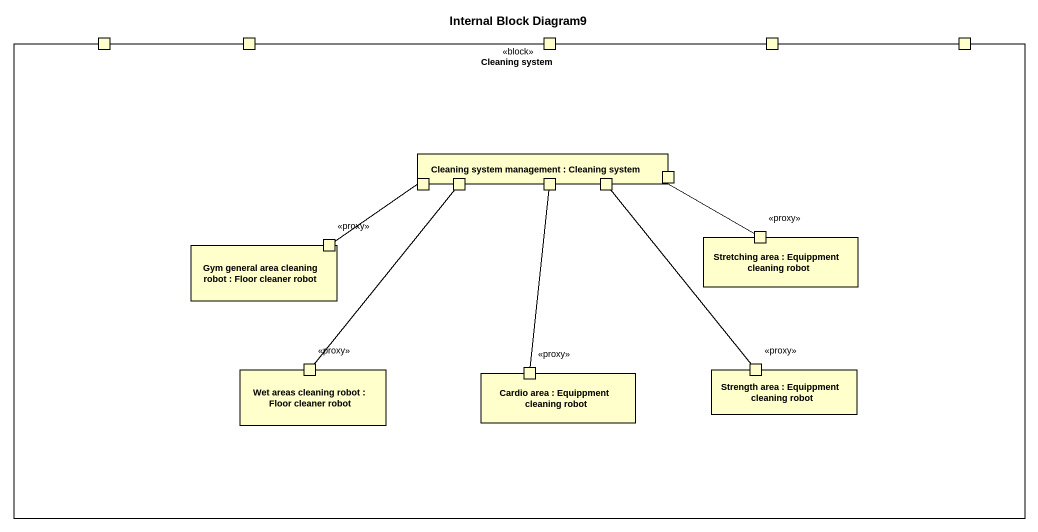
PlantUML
@startuml
title Internal Block Diagram9
rectangle "Cleaning system" as Cleaning_system <<block>> {
  port " " as port1 #FFFFCC
  port " " as port2 #FFFFCC
  port " " as port3 #FFFFCC
  port " " as port4 #FFFFCC
  port " " as port5 #FFFFCC
  rectangle "Cleaning system management : Cleaning system" as Cleaning_system_management #FFFFCC {
    port " " as port6 #FFFFCC
    port " " as port7 #FFFFCC
    port " " as port8 #FFFFCC
    port " " as port9 #FFFFCC
    port " " as port10 #FFFFCC
  }
  rectangle "Gym general area cleaning robot : Floor cleaner robot" as Gym_general_area_cleaning #FFFFCC {
    port "<<proxy>>" as proxy #FFFFCC
  }
  rectangle "Stretching area : Equippment cleaning robot" as Stretching_area #FFFFCC {
    port "<<proxy>>" as proxy_2 #FFFFCC
  }
  rectangle "Wet areas cleaning robot : Floor cleaner robot" as Wet_areas_cleaning_robot #FFFFCC {
    port "<<proxy>>" as proxy_3 #FFFFCC
  }
  rectangle "Cardio area : Equippment cleaning robot" as Cardio_area #FFFFCC {
    port "<<proxy>>" as proxy_5 #FFFFCC
  }
  rectangle "Strength area : Equippment cleaning robot" as Strength_area #FFFFCC {
    port "<<proxy>>" as proxy_4 #FFFFCC
  }
}
port6 -- proxy_2
port7 -- proxy
port8 -- proxy_3
port9 -- proxy_5
port10 -- proxy_4
@enduml
